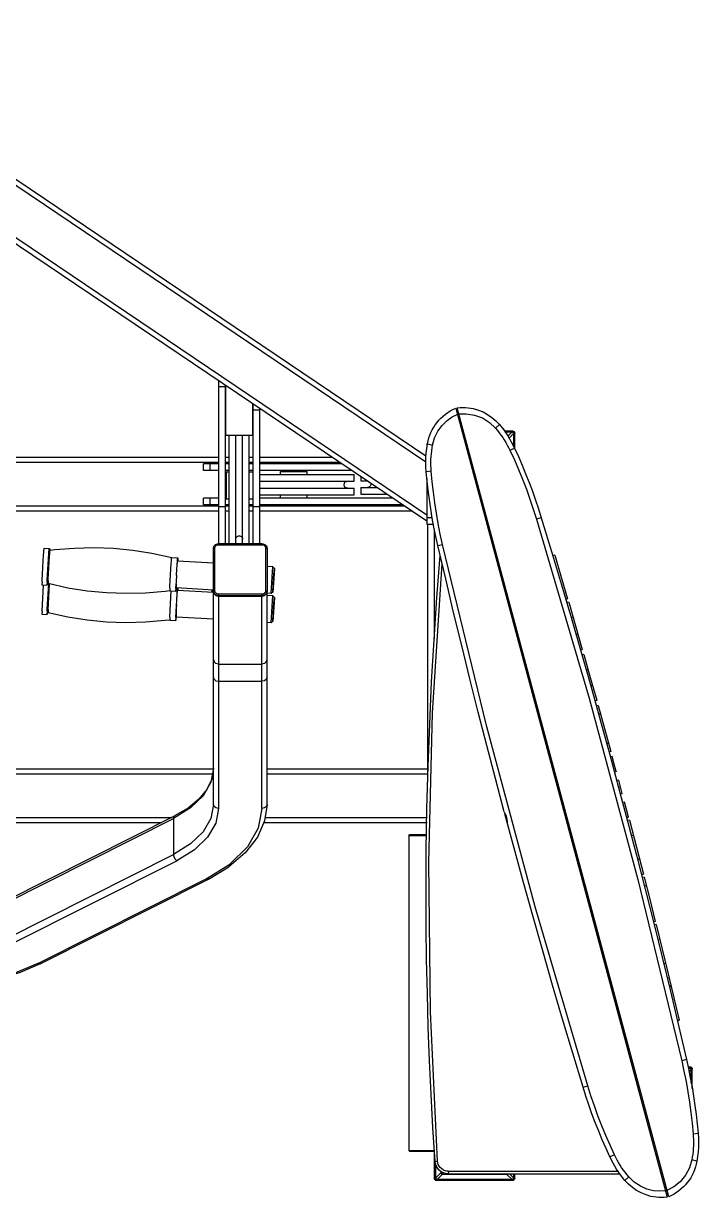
# Model space of a CAD drawing. Header units: millimetres. Extents: x 24547 to 62889, y 34568 to 56011.
# Drawn here: x 37724 to 38365, y 44942 to 46056 of the extents above; entities that cross this region are included whole.
import ezdxf

# ---------------------------------------------------------------- set-up
doc = ezdxf.new("R2010")
doc.units = ezdxf.units.MM
doc.linetypes.add('PEN_TYPE_1', pattern=[0])

# ---------------------------------------------------------------- blocks, each defined once
blk = doc.blocks.new('A$C23574DE5')
at = {"color": 7, "linetype": 'PEN_TYPE_1'}
for points in [[(541, 1384), (1149.6, 973.4)], [(541, 1378.2), (1149.5, 967.8)], [(541, 1328.4), (1150.5, 917.3)], [(541, 1322.6), (1150.5, 911.5)], [(952.6, 1045), (952.6, 889.9)], [(959, 1038.8), (952.6, 1038.8)], [(959, 1040.7), (959, 889.9)], [(959.4, 1040.4), (959.4, 992.7)], [(984.8, 1023.3), (984.8, 992.7)], [(985.2, 1023), (985.2, 889.9)], [(991.5, 1016.6), (985.2, 1016.6)], [(991.5, 1018.7), (991.5, 889.9)], [(1151, 984.8), (1151.6, 987.6), (1152.3, 990.3), (1153.2, 993), (1154.3, 995.6), (1155.5, 998.1), (1156.9, 1000.5), (1158.4, 1002.8), (1160.1, 1005), (1161.9, 1007.2), (1163.8, 1009.2), (1165.9, 1011.1), (1168, 1012.8), (1170.3, 1014.5), (1172.7, 1016), (1175.2, 1017.3), (1177.8, 1018.5)], [(1177.8, 1018.5), (1378.5, 269.4)], [(1180, 1016.3), (1178.4, 1016.1)], [(1179.2, 1018.9), (1182, 1019.2), (1184.7, 1019.2), (1187.2, 1019.2), (1189.7, 1019), (1192.1, 1018.6), (1194.5, 1018.2), (1199.3, 1016.8), (1203.8, 1015), (1208.1, 1012.7), (1212.2, 1009.9), (1215.9, 1006.7), (1219.3, 1003.1)], [(1380, 269.8), (1179.2, 1018.9)], [(1155.8, 983.6), (1157.8, 990.4), (1160.9, 996.8), (1165, 1002.3), (1169.7, 1006.8), (1174.6, 1010.3), (1179.3, 1012.7)], [(1180.8, 1013), (1179.4, 1012.6)], [(1180.8, 1013.1), (1187.9, 1013.3)], [(1187.9, 1013.3), (1195.6, 1012.1), (1203.2, 1009.3), (1210, 1005.1), (1215.7, 999.6)], [(984.8, 992.7), (959.4, 992.7)], [(962.8, 889.9), (962.8, 992.7)], [(969.2, 889.9), (969.2, 992.7)], [(975.5, 889.9), (975.5, 992.7)], [(981.9, 889.9), (981.9, 992.7)], [(1219.3, 1003.1), (1215.7, 999.6)], [(1215.7, 999.6), (1217.5, 997.5), (1219.2, 995.3), (1220.8, 993.1), (1222.4, 990.8), (1223.9, 988.5), (1225.4, 986.1), (1226.7, 983.6), (1228, 981.2), (1229.3, 978.7)], [(1219.3, 1003.1), (1223.5, 997.9), (1227.2, 992.4), (1230.6, 986.6), (1233.6, 980.7)], [(1224, 997.1), (1231.6, 997.1)], [(1224.6, 996.2), (1231.6, 996.2)], [(1231.3, 996), (1224.8, 996)], [(1227.4, 992.1), (1231.3, 996)], [(1228.5, 990.2), (1232.8, 994.5)], [(1231.3, 996), (1231.7, 995.9), (1232.2, 995.7), (1232.5, 995.4), (1232.7, 994.9), (1232.8, 994.5)], [(1231.6, 997.1), (1231.6, 996.2)], [(1231.6, 997.1), (1232.5, 996.9), (1233.3, 996.4), (1233.7, 995.7), (1233.9, 994.8)], [(1231.6, 996.2), (1232.2, 996.1), (1232.6, 995.8), (1232.9, 995.4), (1233, 994.8)], [(1232.8, 994.5), (1232.8, 982.4)], [(1233.9, 994.8), (1233, 994.8)], [(1233, 981.9), (1233, 994.8)], [(1233.9, 980), (1233.9, 994.8)], [(1149.8, 958.2), (1149.5, 962.7), (1149.4, 967.1), (1149.5, 971.5), (1149.8, 976), (1150.3, 980.4), (1151, 984.8)], [(1150.5, 984.8), (1151, 984.8)], [(1150.5, 984.8), (1150.5, 981.7)], [(1151, 984.8), (1155.8, 983.6)], [(1154.6, 958.7), (1154.4, 961.4), (1154.3, 964.2), (1154.2, 967), (1154.3, 969.8), (1154.5, 972.6), (1154.7, 975.3), (1155, 978.1), (1155.4, 980.9), (1155.8, 983.6)], [(952.6, 971.7), (624.4, 971.7)], [(962.8, 971.7), (959, 971.7)], [(985.2, 971.7), (981.9, 971.7)], [(1061.3, 971.7), (991.5, 971.7)], [(1229.3, 978.7), (1233.6, 980.7)], [(1229.3, 978.7), (1233.5, 969.5), (1237.5, 960.4), (1241.3, 951.1), (1244.9, 941.7), (1248.3, 932.3), (1251.5, 922.8), (1254.6, 913.3)], [(1233.6, 980.7), (1237.3, 972.6), (1240.8, 964.5), (1244.2, 956.3), (1247.5, 948), (1250.6, 939.7), (1253.6, 931.3), (1256.4, 922.9), (1259, 914.5)], [(952.6, 966.9), (624.4, 966.9)], [(952.6, 965.7), (938.3, 965.7)], [(938.3, 959.4), (938.3, 965.7)], [(952.6, 959.4), (938.3, 959.4)], [(944.7, 959.4), (944.7, 965.7)], [(962.8, 966.9), (959, 966.9)], [(962.8, 965.7), (959, 965.7)], [(962.8, 959.4), (959, 959.4)], [(985.2, 966.9), (981.9, 966.9)], [(985.2, 965.7), (981.9, 965.7)], [(985.2, 959.4), (981.9, 959.4)], [(1068.4, 966.9), (991.5, 966.9)], [(1070.1, 965.7), (991.5, 965.7)], [(1079.6, 959.4), (991.5, 959.4)], [(962.8, 957.8), (959.8, 957.8)], [(959.8, 957.8), (959.8, 932.3)], [(985.2, 957.8), (981.9, 957.8)], [(991.5, 955.5), (1081.4, 955.5)], [(991.5, 949.2), (1081.4, 949.2)], [(1011.4, 958.6), (1036.8, 958.6)], [(1011.4, 955.5), (1011.4, 958.6)], [(1036.8, 955.5), (1036.8, 958.6)], [(1075, 942.8), (1074.3, 942.9), (1073.7, 943), (1073.2, 943.3), (1072.7, 943.7), (1072.4, 944.2), (1072.1, 944.7), (1071.9, 945.3), (1071.8, 946), (1071.9, 946.6), (1072.1, 947.2), (1072.4, 947.8), (1072.7, 948.2), (1073.2, 948.6), (1073.7, 948.9), (1074.3, 949.1), (1075, 949.2)], [(1081.4, 949.2), (1081.4, 955.5)], [(1087.7, 953.9), (1087.7, 949.7)], [(1087.7, 949.7), (1093.9, 949.7)], [(1154.6, 958.7), (1149.8, 958.2)], [(1160.9, 888.2), (1159, 896.8), (1157.2, 905.5), (1155.6, 914.3), (1154.1, 923), (1152.8, 931.8), (1151.7, 940.6), (1150.7, 949.4), (1149.8, 958.2)], [(1150.5, 951.4), (1150.5, 908.5)], [(1165.4, 889.3), (1163.2, 899.1), (1161.3, 909), (1159.5, 918.9), (1158, 928.8), (1156.7, 938.7), (1155.5, 948.7), (1154.6, 958.7)], [(991.5, 942.8), (1081.4, 942.8)], [(1081.4, 936.4), (1081.4, 942.8)], [(1087.7, 943.3), (1103.3, 943.3)], [(1087.7, 943.3), (1087.7, 937)], [(1087.7, 937), (1112.7, 937)], [(1097, 947.6), (1097.2, 947.1), (1097.2, 946.5), (1097.2, 945.9), (1097, 945.3), (1096.7, 944.7), (1096.3, 944.3), (1095.8, 943.9), (1095.3, 943.6), (1094.7, 943.4), (1094.1, 943.3)], [(952.6, 925.6), (624.4, 925.6)], [(952.6, 933.1), (938.3, 933.1)], [(938.3, 926.8), (938.3, 933.1)], [(952.6, 926.8), (938.3, 926.8)], [(944.7, 926.8), (944.7, 933.1)], [(959.8, 933.1), (959, 933.1)], [(962.8, 926.8), (959, 926.8)], [(962.8, 925.6), (959, 925.6)], [(962.8, 932.3), (959.8, 932.3)], [(985.2, 932.3), (981.9, 932.3)], [(985.2, 926.8), (981.9, 926.8)], [(985.2, 925.6), (981.9, 925.6)], [(991.5, 936.4), (1081.4, 936.4)], [(1118.4, 933.1), (991.5, 933.1)], [(1127.9, 926.8), (991.5, 926.8)], [(1129.6, 925.6), (991.5, 925.6)], [(1011.4, 933.1), (1011.4, 936.4)], [(1036.8, 933.1), (1036.8, 936.4)], [(952.6, 920.8), (624.4, 920.8)], [(952.6, 925.2), (959, 925.2)], [(962.8, 920.8), (959, 920.8)], [(985.2, 920.8), (981.9, 920.8)], [(985.2, 925.2), (991.5, 925.2)], [(1136.7, 920.8), (991.5, 920.8)], [(1150.5, 914.9), (1155.5, 914.9)], [(1259, 914.5), (1254.6, 913.3)], [(1259, 914.5), (1268.7, 882.6), (1278.2, 850.7), (1287.6, 818.8), (1296.9, 786.8), (1306, 754.8), (1314.9, 722.7), (1323.7, 690.6), (1332.4, 658.5), (1341, 626.3), (1349.4, 594.1), (1357.6, 561.9), (1365.8, 529.6), (1373.8, 497.3), (1381.6, 464.9), (1389.3, 432.5), (1396.9, 400.1)], [(1150.5, 908.5), (1156.7, 908.5)], [(1151.3, 666.2), (1151.3, 908.5)], [(1157.6, 799.7), (1157.6, 903.6)], [(1254.6, 913.3), (1304.5, 743.3), (1350.7, 571.1), (1392.4, 398.9)], [(969.2, 894.2), (969.2, 894.8), (969.4, 895.4), (969.7, 896), (970.1, 896.4), (970.6, 896.8), (971.1, 897.1), (971.7, 897.3), (972.3, 897.4), (973, 897.3), (973.6, 897.1), (974.1, 896.8), (974.6, 896.4), (975, 896), (975.3, 895.4), (975.5, 894.8), (975.5, 894.2)], [(786.2, 873.6), (786.5, 879.2), (786.7, 881.5), (786.9, 883.3), (787, 884.7), (787.1, 885.4), (787.1, 885.6)], [(787.1, 885.6), (791.9, 885.3)], [(791.4, 880.6), (791.9, 885.3)], [(791.9, 885.3), (792.8, 883.7)], [(791.9, 872.8), (792.2, 877.9), (792.4, 880), (792.5, 881.6), (792.6, 882.8), (792.7, 883.5), (792.8, 883.7)], [(792.8, 883.7), (797.2, 884.3), (815.8, 885.8), (834.3, 886.3), (852.8, 885.7), (871.3, 883.9), (889.4, 881), (908.2, 876.8)], [(947.8, 885.3), (947.9, 886.2), (948.2, 887), (948.6, 887.8), (949.2, 888.5), (949.9, 889.1), (950.8, 889.6), (951.7, 889.8)], [(949.1, 885.6), (947.8, 885.3)], [(947.8, 844.7), (947.8, 885.3)], [(949.1, 885.6), (949.2, 886.2), (949.4, 886.9), (949.7, 887.4), (950.1, 888), (950.7, 888.4), (951.3, 888.7), (951.9, 888.9), (952.6, 889)], [(949.1, 845.5), (949.1, 885.6)], [(951.7, 889.8), (952.6, 889.9)], [(993.9, 889.9), (952.6, 889.9)], [(952.6, 889), (952.6, 889.9)], [(952.6, 889), (993.9, 889)], [(993.9, 889.9), (994.9, 889.8)], [(993.9, 889), (993.9, 889.9)], [(993.9, 889), (994.6, 888.9), (995.3, 888.7), (995.9, 888.4), (996.4, 888), (996.9, 887.4), (997.2, 886.9), (997.4, 886.2), (997.4, 885.6)], [(994.9, 889.8), (995.8, 889.6), (996.6, 889.1), (997.3, 888.5), (997.9, 887.8), (998.4, 887), (998.6, 886.2), (998.7, 885.3)], [(997.4, 885.6), (998.7, 885.3)], [(997.4, 885.6), (997.4, 845.5)], [(998.7, 885.3), (998.7, 844.7)], [(1160.9, 888.2), (1165.4, 889.3)], [(1160.9, 888.2), (1160.9, 888.2)], [(1223.8, 635.3), (1215.5, 666.8), (1207.3, 698.3), (1199.2, 729.9), (1191.3, 761.5), (1183.5, 793.1), (1175.8, 824.7), (1168.3, 856.4), (1160.9, 888.2)], [(1303.2, 375), (1253.3, 545), (1207.1, 717.2), (1165.4, 889.3)], [(785.8, 867.2), (786.2, 873.6)], [(789.9, 855.4), (791.4, 880.6)], [(791.5, 867), (791.9, 872.8)], [(907.4, 865.9), (907.7, 871), (907.9, 873.1), (908, 874.8), (908.1, 876), (908.2, 876.7), (908.2, 876.8)], [(908.2, 876.8), (913.9, 876.5)], [(913.1, 864.6), (913.4, 870.7), (913.6, 872.8), (913.7, 874.4), (913.8, 875.6), (913.9, 876.3), (913.9, 876.5)], [(913.3, 868.7), (913.5, 870.3), (913.6, 871.7), (913.7, 872.6), (913.7, 873.2), (913.7, 873.3)], [(947.8, 871.3), (913.7, 873.3)], [(913.9, 876.5), (913.9, 873.8)], [(913.9, 873.3), (913.9, 873.8)], [(1158.2, 303.3), (1156.2, 335.2), (1154.5, 367), (1153, 398.9), (1151.8, 430.8), (1150.9, 462.7), (1150.2, 494.6), (1149.8, 526.5), (1149.7, 558.5), (1149.9, 598.5), (1150.5, 638.6), (1151.6, 678.6), (1153.1, 718.6), (1154.9, 758.7), (1157.3, 798.6), (1160, 838.6), (1163.2, 878.6)], [(1160.6, 303.5), (1153.8, 445.3), (1152.2, 587.3), (1155.9, 729.3), (1164.9, 870.9)], [(1163.1, 878.6), (1163.2, 878.6)], [(1271.8, 878.9), (1269.9, 878.6)], [(1271.8, 878.9), (1278, 858.2), (1284.1, 837.5)], [(785.2, 855.7), (785.4, 861)], [(785.4, 861), (785.8, 867.2)], [(791, 856.5), (791.2, 861.3)], [(791.2, 861.3), (791.5, 867)], [(906.7, 854.5), (907, 860.1)], [(907, 860.1), (907.4, 865.9)], [(912.8, 860), (912.4, 854.1)], [(912.7, 859.8), (913.1, 865.6)], [(1004.2, 868), (998.7, 868.3)], [(1003.5, 858.3), (1004.2, 868)], [(1005.7, 866.3), (1004.2, 868)], [(1005.7, 866.3), (1005, 852.5)], [(1005, 857.9), (1005.7, 866.3)], [(785.1, 853.7), (785, 850.7)], [(785, 850.7), (789.8, 850.4)], [(785.1, 853.7), (785.2, 855.7)], [(785.1, 826), (786.5, 850.6)], [(789.9, 853.4), (789.8, 850.4)], [(789.8, 850.4), (790.9, 852)], [(789.9, 853.4), (789.9, 855.4)], [(789.9, 827.8), (791.4, 851.8)], [(790.9, 854.7), (791, 856.5)], [(790.9, 854.7), (790.9, 852)], [(906.3, 845.1), (901.9, 844.6), (883.3, 842.9), (864.8, 842.5), (846.2, 843.1), (827.8, 844.9), (809.7, 847.8), (790.9, 852)], [(790.9, 827), (792.3, 851.6)], [(906.4, 847.8), (906.3, 845.1)], [(906.4, 847.8), (906.5, 849.7)], [(906.5, 849.7), (906.7, 854.5)], [(912.1, 847.5), (912.2, 849.3)], [(912.1, 844.8), (912.4, 847.9)], [(912.1, 819.8), (913.8, 847.8)], [(912.1, 847.5), (912.1, 844.8)], [(912.5, 855.4), (912.2, 849.3)], [(912.3, 851.6), (912.3, 850.1)], [(912.3, 850.1), (912.3, 847.9)], [(947.8, 845.8), (912.3, 847.9)], [(913.9, 847.8), (913.9, 846.1)], [(1002.7, 842.6), (1003.5, 858.3)], [(1004.3, 844), (1005, 857.9)], [(1005, 852.5), (1004.3, 844)], [(906.3, 845.1), (912.1, 844.8)], [(906.4, 820.1), (907.8, 845)], [(913.1, 836.9), (913.3, 841), (913.5, 842.7), (913.6, 844), (913.7, 844.9), (913.7, 845.5), (913.7, 845.6)], [(947.8, 843.6), (913.7, 845.6)], [(913.9, 845.6), (913.9, 846.1)], [(946.3, 844.9), (946.6, 845.9)], [(946.3, 844.9), (946.3, 843.7)], [(949.1, 845.5), (947.8, 845.2)], [(952.6, 840.5), (951.7, 840.6), (950.8, 840.9), (950, 841.3), (949.2, 841.9), (948.6, 842.6), (948.2, 843.4), (947.9, 844.3), (947.8, 845.2)], [(948.4, 842.5), (948.3, 842.7), (948, 843.7), (947.8, 844.7)], [(947.8, 844.7), (948.4, 842.5)], [(947.8, 642.4), (947.8, 843.7)], [(948.4, 842.5), (948.6, 842.3)], [(948.6, 842.3), (950.1, 840.8)], [(948.9, 841.8), (948.6, 842.3)], [(952.6, 842.1), (951.9, 842.1), (951.3, 842.3), (950.7, 842.7), (950.1, 843.1), (949.7, 843.6), (949.4, 844.2), (949.2, 844.8), (949.1, 845.5)], [(950.1, 840.8), (949.7, 841.1)], [(950.1, 840.8), (950.3, 840.7)], [(950.3, 840.7), (952.6, 840.1)], [(952.6, 840.1), (951.5, 840.2), (950.5, 840.5), (950.3, 840.7)], [(993.9, 842.1), (952.6, 842.1)], [(952.6, 842.1), (952.6, 840.1)], [(993.9, 840.5), (952.6, 840.5)], [(952.6, 840.1), (993.9, 840.1)], [(952.6, 840.1), (952.6, 638.5)], [(997.4, 845.5), (997.4, 844.8), (997.2, 844.2), (996.9, 843.6), (996.4, 843.1), (995.9, 842.7), (995.3, 842.3), (994.6, 842.1), (993.9, 842.1)], [(998.6, 844.3), (998.4, 843.4), (997.9, 842.6), (997.3, 841.9), (996.6, 841.3), (995.7, 840.9), (994.9, 840.6), (993.9, 840.5)], [(993.9, 842.1), (993.9, 840.1)], [(993.9, 840.1), (996.2, 840.7)], [(996.2, 840.7), (996, 840.5), (995, 840.2), (993.9, 840.1)], [(993.9, 638.5), (993.9, 840.1)], [(996.2, 840.7), (996.4, 840.8)], [(996.4, 840.8), (998, 842.3)], [(996.9, 841.1), (996.4, 840.8)], [(997.4, 845.5), (998.7, 845.2)], [(998, 842.3), (997.7, 841.8)], [(998, 842.3), (998.1, 842.5)], [(998.7, 844.7), (998.6, 843.7), (998.2, 842.7), (998.1, 842.5)], [(998.1, 842.5), (998.7, 844.7)], [(998.7, 845.2), (998.6, 844.3)], [(998.7, 642.4), (998.7, 843.7)], [(1002.7, 842.6), (998.7, 842.8)], [(1004.2, 840.3), (998.7, 840.6)], [(1004.3, 844), (1002.7, 842.6)], [(1003.5, 830.7), (1004.2, 840.3)], [(1005.7, 838.7), (1004.2, 840.3)], [(1005.7, 838.7), (1005, 824.8)], [(1005, 830.2), (1005.7, 838.7)], [(1284.1, 837.5), (1282.3, 836.8)], [(785.1, 826), (785, 823)], [(789.9, 825.7), (789.8, 822.7)], [(789.9, 825.7), (789.9, 827.8)], [(790.9, 827), (790.9, 824.3)], [(912.5, 827.7), (912.3, 823.9)], [(912.8, 832.3), (912.5, 827.7)], [(1002.7, 814.9), (1003.5, 830.7)], [(1004.3, 816.3), (1005, 830.2)], [(1285, 834.3), (1283.1, 834)], [(1285.1, 834.3), (1291.6, 812), (1298, 789.6)], [(785, 823), (789.8, 822.7)], [(789.8, 822.7), (790.9, 824.3)], [(906.3, 817.4), (901.9, 816.9), (883.3, 815.3), (864.8, 814.8), (846.2, 815.5), (827.8, 817.2), (809.7, 820.1), (790.9, 824.3)], [(906.4, 820.1), (906.3, 817.4)], [(906.3, 817.4), (912.1, 817.1)], [(912.1, 817.1), (912.4, 820.3)], [(912.1, 819.8), (912.1, 817.1)], [(912.3, 823.9), (912.3, 822.4)], [(912.3, 822.4), (912.3, 820.3)], [(947.8, 818.1), (912.3, 820.3)], [(1002.7, 814.9), (998.7, 815.1)], [(1004.3, 816.3), (1002.7, 814.9)], [(1005, 824.8), (1004.3, 816.3)], [(1289.2, 820.1), (1287.4, 819.5)], [(1294, 803.8), (1292.1, 803.3)], [(1298, 789.6), (1296.2, 788.9)], [(1299.4, 784.7), (1297.5, 784.4)], [(1298, 789.6), (1298, 789.6)], [(1299.4, 784.8), (1305.6, 763), (1311.8, 741.2)], [(947.8, 780.1), (948.6, 777.7)], [(952.6, 775.5), (950.2, 776.1), (948.6, 777.7)], [(952.6, 775.5), (993.9, 775.5)], [(998, 777.7), (996.3, 776.1), (993.9, 775.5)], [(998, 777.7), (998.7, 780.1)], [(1303.5, 770.5), (1301.7, 769.9)], [(950.2, 759.8), (948.5, 761.3), (947.8, 763.3)], [(950.2, 759.8), (952.6, 759.3)], [(952.6, 759.3), (993.9, 759.3)], [(998.1, 761.3), (996.3, 759.8), (993.9, 759.3)], [(998.1, 761.3), (998.7, 763.3)], [(1307.8, 755.3), (1305.9, 755)], [(1311.8, 741.1), (1310, 740.5)], [(1313.1, 736.3), (1311.2, 735.9)], [(1311.8, 741.1), (1311.8, 741.2)], [(1313.2, 736.2), (1319.2, 714.4), (1325.2, 692.7)], [(1315.3, 728.4), (1313.5, 728)], [(1323, 700.5), (1321.2, 699.9)], [(1325.2, 692.6), (1323.4, 692)], [(1325.2, 692.6), (1325.2, 692.7)], [(1326.5, 687.7), (1324.6, 687.4)], [(1330.3, 673.5), (1328.4, 680.6), (1326.5, 687.7)], [(600.2, 671.3), (947, 671.3)], [(600.7, 676.1), (947.8, 676.1)], [(947.8, 676.7), (945.4, 663.4), (938, 650.6), (926, 639.1), (910, 629.1)], [(947.8, 676.7), (946.2, 666.4), (941.5, 656.6), (934, 647.4), (923.7, 638.9), (911, 631.4)], [(998.7, 676.1), (1151.3, 676.1)], [(998.7, 671.3), (1151.3, 671.3)], [(1330.4, 673.5), (1328.6, 672.8)], [(1330.4, 673.5), (1330.3, 673.5)], [(1332.6, 665.2), (1330.7, 664.9)], [(1334.3, 659), (1332.4, 658.5)], [(1335.9, 652.7), (1334.3, 659), (1332.6, 665.3)], [(1335.9, 652.7), (1334.2, 652.1)], [(1335.9, 652.7), (1335.9, 652.7)], [(947.8, 642.4), (945.4, 629.1), (938, 616.4), (926, 604.8), (910, 594.8)], [(952.6, 638.5), (950, 624.6), (942.3, 611.3), (929.9, 599.3), (913.2, 588.9)], [(952.6, 638.5), (950.2, 639), (948.5, 640.4), (947.8, 642.4)], [(998.7, 642.4), (996.4, 626.6), (989.5, 611.1), (978, 596.4), (962.3, 583)], [(993.9, 638.5), (990.4, 619.8), (980.1, 601.9), (963.3, 585.7)], [(998.7, 642.4), (998.1, 640.4), (996.3, 639), (993.9, 638.5)], [(1338.1, 644.5), (1336.2, 644.2)], [(1341.9, 630.3), (1340, 637.4), (1338.2, 644.5)], [(595.5, 625.2), (898.8, 625.2)], [(596, 630), (908.2, 630)], [(750.3, 548.7), (910, 629.1)], [(751.3, 551), (911, 631.4)], [(910, 629.1), (910.4, 630.8), (911, 631.4)], [(910, 629.1), (910, 594.8)], [(995.8, 625.2), (1150.6, 625.2)], [(996.9, 630), (1150.7, 630)], [(1223.9, 635.3), (1224.5, 633.9), (1225.3, 632), (1226, 630), (1226.4, 627.8), (1226.6, 625.8), (1226.8, 624.3)], [(1224.4, 633.3), (1224.4, 633.3)], [(1298.7, 373.8), (1288.9, 406.1), (1279.3, 438.4), (1269.8, 470.8), (1260.4, 503.2), (1251.2, 535.7), (1242.1, 568.2), (1233.2, 600.7), (1224.4, 633.3)], [(1341.9, 630.2), (1340.1, 629.6)], [(1342.7, 627.3), (1340.8, 627)], [(1341.9, 630.2), (1341.9, 630.3)], [(1342.7, 627.3), (1349.4, 601.7), (1356, 576.2)], [(1133.2, 612.5), (1134, 613.3)], [(1150.5, 613.3), (1134, 613.3)], [(1150.5, 612.5), (1133.2, 612.5)], [(1133.2, 612.5), (1133.2, 313.7)], [(1346.5, 612.8), (1344.6, 612.4)], [(750.3, 514.4), (910, 594.8)], [(913.2, 588.9), (911.6, 590.4), (910.4, 592.6), (910, 594.8)], [(753.5, 508.5), (913.2, 588.9)], [(940.8, 571.7), (963.3, 585.7)], [(943, 571.4), (962.3, 583)], [(1352.3, 590.6), (1350.4, 590)], [(781.1, 491.3), (940.8, 571.7)], [(783.2, 491), (943, 571.4)], [(943, 571.4), (942.4, 571.3), (940.8, 571.7)], [(1356, 576.1), (1354.2, 575.4)], [(1356.7, 573.1), (1354.9, 572.8)], [(1356, 576.1), (1356, 576.2)], [(1356.7, 573.2), (1362.1, 552.2), (1367.3, 531.2)], [(1358.8, 565.2), (1356.9, 564.8)], [(1367.3, 531.2), (1365.5, 530.6)], [(1368.1, 528.2), (1366.2, 528)], [(1367.3, 531.2), (1367.3, 531.2)], [(1368.1, 528.2), (1379.2, 482.8), (1390.1, 437.3)], [(1371.7, 513.7), (1369.8, 513.3)], [(781.1, 491.3), (757.6, 481.5), (731.2, 474.2), (702.9, 469.8), (673.7, 468.3)], [(783.2, 491), (764.2, 482.7), (743.2, 476.1), (720.9, 471.3), (697.5, 468.4), (673.7, 467.4)], [(783.2, 491), (782.7, 490.9), (781.1, 491.3)], [(1377.1, 491.4), (1375.3, 490.8)], [(1380.5, 477.4), (1378.7, 477)], [(1382.3, 469.9), (1380.5, 469.5)], [(1390.1, 437.3), (1388.3, 436.6)], [(1390.1, 437.3), (1390.1, 437.3)], [(1396.9, 400.1), (1392.4, 398.9)], [(1392.4, 398.9), (1394.5, 389.1), (1396.5, 379.3), (1398.3, 369.4), (1399.8, 359.5), (1401.1, 349.6), (1402.3, 339.6), (1403.2, 329.6)], [(1396.9, 400.1), (1398.8, 391.5), (1400.5, 382.8), (1402.2, 374), (1403.6, 365.3), (1404.9, 356.5), (1406.1, 347.7), (1407.1, 338.9), (1408, 330)], [(1398.4, 393.2), (1400.1, 393.2)], [(1398.6, 392.3), (1400.1, 392.3)], [(1399.8, 392), (1398.6, 392)], [(1398.8, 391.1), (1399.8, 392)], [(1399.4, 388.6), (1401.2, 390.5)], [(1399.8, 392), (1400.2, 392), (1400.6, 391.7), (1401, 391.4), (1401.2, 391), (1401.2, 390.5)], [(1400.1, 393.2), (1400.1, 392.3)], [(1400.1, 393.2), (1401, 393), (1401.7, 392.5), (1402.2, 391.8), (1402.4, 390.9)], [(1400.1, 392.3), (1400.6, 392.2), (1401.1, 391.9), (1401.4, 391.4), (1401.5, 390.9)], [(1401.2, 390.5), (1401.2, 379)], [(1402.4, 390.9), (1401.5, 390.9)], [(1401.5, 377.6), (1401.5, 390.9)], [(1402.4, 372.6), (1402.4, 390.9)], [(1298.7, 373.8), (1303.2, 375)], [(1324.2, 307.6), (1320.5, 315.7), (1317, 323.8), (1313.6, 332), (1310.3, 340.3), (1307.2, 348.6), (1304.2, 357), (1301.4, 365.4), (1298.7, 373.8)], [(1328.5, 309.6), (1324.3, 318.7), (1320.3, 327.9), (1316.5, 337.2), (1312.9, 346.5), (1309.5, 356), (1306.2, 365.5), (1303.2, 375)], [(1403.2, 329.6), (1403.4, 326.8), (1403.5, 324.1), (1403.5, 321.3), (1403.5, 318.5), (1403.3, 315.7), (1403.1, 313), (1402.8, 310.2), (1402.4, 307.4), (1401.9, 304.7)], [(1403.2, 329.6), (1408, 330)], [(1408, 330), (1408.2, 325.6), (1408.3, 321.2), (1408.2, 316.7), (1408, 312.3), (1407.5, 307.9), (1406.8, 303.5)], [(1134, 312.9), (1133.2, 313.7)], [(1133.2, 313.7), (1157.6, 313.7)], [(1134, 312.9), (1157.7, 312.9)], [(1157.6, 287.4), (1157.6, 312.9)], [(1158.2, 303.3), (1160.6, 303.5)], [(1170.9, 291.4), (1168.5, 291.7), (1166.2, 292.4), (1164.1, 293.4), (1162.2, 294.9), (1160.7, 296.6), (1159.5, 298.6), (1158.6, 300.9), (1158.2, 303.3)], [(1158.5, 301.4), (1158.5, 287.4)], [(1170.8, 294), (1169.4, 294.1), (1167.8, 294.4), (1166.1, 295.1), (1164.5, 296.1), (1163.1, 297.4), (1162.1, 298.9), (1161.3, 300.5), (1160.8, 302), (1160.6, 303.5)], [(1328.5, 309.6), (1324.2, 307.6)], [(1338.4, 285.2), (1334.3, 290.4), (1330.6, 295.9), (1327.2, 301.6), (1324.2, 307.6)], [(1342.1, 288.6), (1340.3, 290.8), (1338.6, 293), (1336.9, 295.2), (1335.3, 297.5), (1333.8, 299.8), (1332.4, 302.2), (1331, 304.6), (1329.7, 307.1), (1328.5, 309.6)], [(1406.8, 303.5), (1406.2, 300.7), (1405.5, 298), (1404.5, 295.3), (1403.5, 292.7), (1402.2, 290.2), (1400.9, 287.8), (1399.3, 285.5), (1397.7, 283.2), (1395.9, 281.1), (1394, 279.1), (1391.9, 277.2), (1389.7, 275.4), (1387.5, 273.8), (1385.1, 272.3), (1382.6, 271), (1380, 269.8)], [(1401.9, 304.7), (1399.7, 297.1), (1395.9, 290.1), (1390.8, 283.9), (1384.8, 279)], [(1406.8, 303.5), (1401.9, 304.7)], [(1158.8, 287.7), (1158.8, 300.5)], [(1163.6, 292.5), (1158.8, 287.7)], [(1165.1, 291), (1160.3, 286.2)], [(1163.6, 293.8), (1163.6, 292.5)], [(1165.1, 291), (1164.7, 291.2), (1164.3, 291.4), (1163.9, 291.7), (1163.7, 292.1), (1163.6, 292.5)], [(1163.6, 292.5), (1165.8, 292.5)], [(1165.1, 292.9), (1165.1, 291)], [(1226.4, 291), (1165.1, 291)], [(1170.8, 294), (1170.9, 291.4)], [(1170.8, 294), (1331.8, 294)], [(1170.9, 291.4), (1333.6, 291.4)], [(1226.4, 291), (1226.4, 291.4)], [(1227.3, 291.4), (1226.4, 291)], [(1231.3, 286.2), (1226.4, 291)], [(1232.8, 287.7), (1229, 291.4)], [(1232.8, 291.4), (1232.8, 287.7)], [(1233, 291.4), (1233, 287.4)], [(1233.9, 287.4), (1233.9, 291.4)], [(1157.6, 287.4), (1158.5, 287.4)], [(1159.9, 285.1), (1159, 285.3), (1158.3, 285.8), (1157.8, 286.5), (1157.6, 287.4)], [(1159.9, 286), (1159.4, 286.1), (1158.9, 286.4), (1158.6, 286.8), (1158.5, 287.4)], [(1159.1, 286.8), (1158.8, 287.2), (1158.8, 287.7)], [(1160.3, 286.2), (1159.8, 286.3), (1159.4, 286.5), (1159.1, 286.8)], [(1159.9, 285.1), (1159.9, 286)], [(1231.6, 286), (1159.9, 286)], [(1231.6, 285.1), (1159.9, 285.1)], [(1160.3, 286.2), (1231.3, 286.2)], [(1232.8, 287.7), (1232.7, 287.2), (1232.5, 286.8), (1232.2, 286.5), (1231.7, 286.3), (1231.3, 286.2)], [(1233.9, 287.4), (1233.7, 286.5), (1233.3, 285.8), (1232.5, 285.3), (1231.6, 285.1)], [(1233, 287.4), (1232.9, 286.8), (1232.6, 286.4), (1232.2, 286.1), (1231.6, 286)], [(1231.6, 285.1), (1231.6, 286)], [(1233, 287.4), (1233.9, 287.4)], [(1338.4, 285.2), (1342.1, 288.6)], [(1378.5, 269.4), (1375.8, 269.1), (1373.1, 269), (1370.6, 269.1), (1368.1, 269.3), (1365.7, 269.7), (1363.2, 270.1), (1358.5, 271.5), (1354, 273.3), (1349.6, 275.6), (1345.6, 278.4), (1341.8, 281.6), (1338.4, 285.2)], [(1377, 275.2), (1371.7, 274.9), (1365.7, 275.4), (1359.4, 277), (1353.1, 279.8), (1347.1, 283.7), (1342.1, 288.6)], [(1384.8, 279), (1378.4, 275.6)], [(1378.4, 275.7), (1376.9, 275.3)], [(1379.3, 272.3), (1378, 271.9)]]:
    blk.add_lwpolyline(points, dxfattribs=at)

msp = doc.modelspace()

# ---------------------------------------------------------------- block references
msp.add_blockref('A$C23574DE5', (36956.3, 44672.5))

doc.saveas('drawing.dxf')
